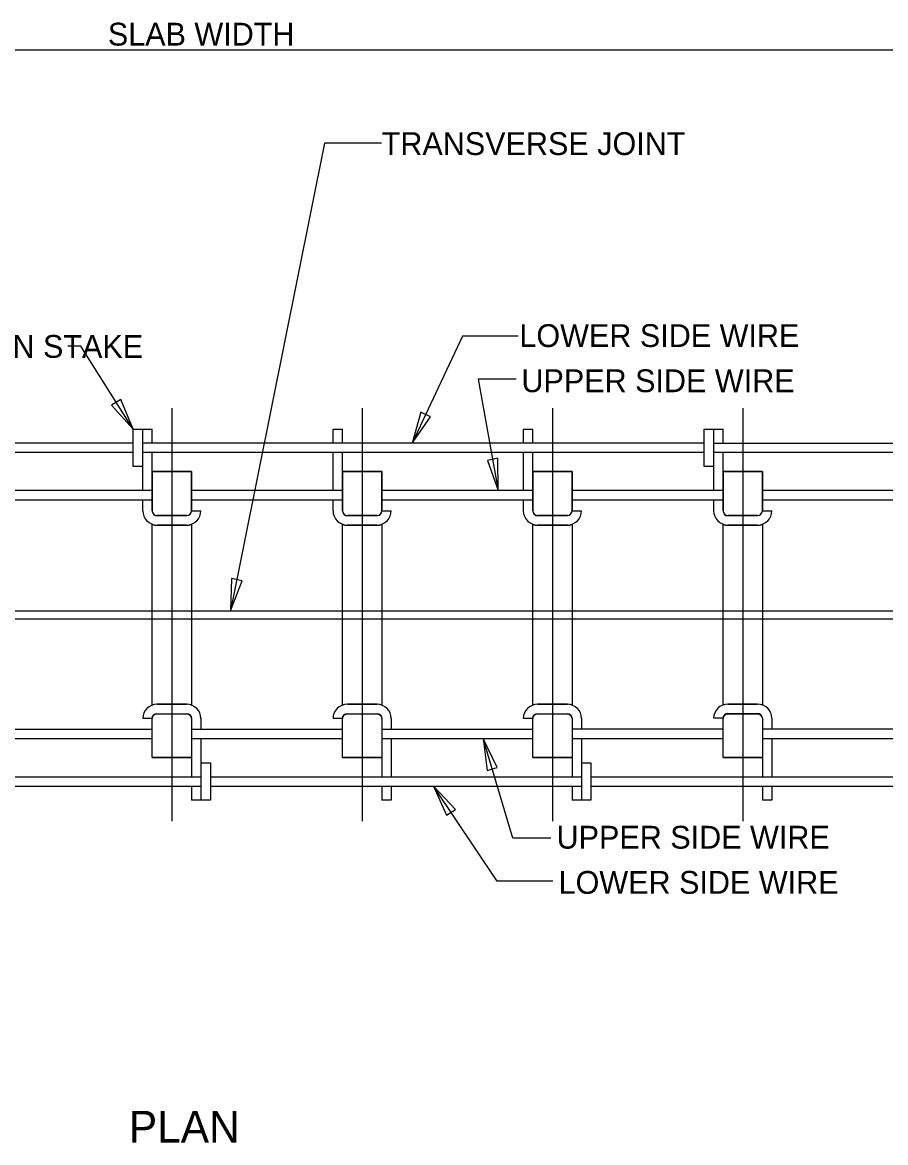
# Model space of a CAD drawing. Extents: x 1.6 to 15.3, y 0.6 to 10.2.
# Drawn here: x 7.663 to 11.065, y 5.59 to 10.005 of the extents above; entities that cross this region are included whole.
import ezdxf

# ---------------------------------------------------------------- set-up
doc = ezdxf.new("R2010")
doc.units = 0
for name, color, linetype in [('SD_P_Center Lines', 7, 'Continuous'), ('SD_P_Dimension Lines', 7, 'Continuous'), ('SD_P_Dimension Text', 7, 'Continuous'), ('SD_P_Prop Object Lines', 7, 'Continuous'), ('SD_P_Shading', 7, 'Continuous'), ('SD_P_Subtitles', 7, 'Continuous'), ('SD_X_Exist Hidden Lines', 7, 'Continuous'), ('SD_X_Exist Object Lines', 7, 'Continuous')]:
    doc.layers.add(name, color=color, linetype=linetype)

msp = doc.modelspace()

# ---------------------------------------------------------------- linework, layer by layer
at = {"layer": 'SD_P_Center Lines'}
for p, q in [((8.252, 8.485), (8.252, 6.857)), ((9.002, 8.485), (9.002, 6.857)), ((9.752, 8.485), (9.752, 6.857)), ((10.502, 8.485), (10.502, 6.857))]:
    msp.add_line(p, q, dxfattribs=at)
at = {"layer": 'SD_P_Dimension Lines'}
for p, q in [((2.381, 9.897), (14.124, 9.897)), ((8.854, 9.529), (8.484, 7.686)), ((9.078, 9.529), (8.854, 9.529)), ((9.398, 8.769), (9.2, 8.347)), ((9.617, 8.769), (9.398, 8.769)), ((7.893, 8.729), (7.843, 8.729)), ((8.1, 8.402), (7.893, 8.729)), ((9.609, 8.599), (9.459, 8.599)), ((9.459, 8.599), (9.539, 8.16)), ((8.051, 8.519), (8.015, 8.496)), ((8.015, 8.496), (8.1, 8.402)), ((8.1, 8.402), (8.051, 8.519)), ((9.234, 8.469), (9.2, 8.347)), ((9.2, 8.347), (9.272, 8.451)), ((9.272, 8.451), (9.234, 8.469)), ((9.537, 8.287), (9.496, 8.279)), ((9.496, 8.279), (9.539, 8.16)), ((9.539, 8.16), (9.537, 8.287)), ((8.488, 7.813), (8.484, 7.686)), ((8.484, 7.686), (8.529, 7.804)), ((8.529, 7.804), (8.488, 7.813)), ((9.596, 6.79), (9.479, 7.182)), ((9.535, 7.068), (9.479, 7.182)), ((9.479, 7.182), (9.495, 7.056)), ((9.495, 7.056), (9.535, 7.068)), ((9.535, 6.62), (9.283, 6.995)), ((9.37, 6.903), (9.283, 6.995)), ((9.283, 6.995), (9.335, 6.88)), ((9.335, 6.88), (9.37, 6.903)), ((9.746, 6.79), (9.596, 6.79)), ((9.754, 6.62), (9.535, 6.62))]:
    msp.add_line(p, q, dxfattribs=at)
at = {"layer": 'SD_P_Prop Object Lines'}
for p, q in [((8.33, 8.235), (8.175, 8.235)), ((8.175, 8.08), (8.175, 8.235)), ((8.33, 8.235), (8.33, 8.08)), ((9.08, 8.235), (8.925, 8.235)), ((8.925, 8.08), (8.925, 8.235)), ((9.08, 8.235), (9.08, 8.08)), ((9.83, 8.235), (9.675, 8.235)), ((9.675, 8.08), (9.675, 8.235)), ((9.83, 8.235), (9.83, 8.08)), ((10.58, 8.235), (10.425, 8.235)), ((10.425, 8.08), (10.425, 8.235)), ((10.58, 8.235), (10.58, 8.08)), ((8.175, 7.314), (8.175, 8.027)), ((8.33, 8.027), (8.33, 7.314)), ((8.925, 7.314), (8.925, 8.027)), ((9.08, 8.027), (9.08, 7.314)), ((9.675, 7.314), (9.675, 8.027)), ((9.83, 8.027), (9.83, 7.314)), ((10.425, 7.315), (10.425, 8.027)), ((10.58, 8.027), (10.58, 7.315)), ((8.175, 7.107), (8.175, 7.261)), ((8.33, 7.261), (8.33, 7.107)), ((8.925, 7.107), (8.925, 7.261)), ((9.08, 7.261), (9.08, 7.107)), ((9.675, 7.107), (9.675, 7.261)), ((9.83, 7.261), (9.83, 7.107)), ((10.425, 7.108), (10.425, 7.262)), ((10.58, 7.262), (10.58, 7.108)), ((8.175, 7.107), (8.33, 7.107)), ((8.925, 7.107), (9.08, 7.107)), ((9.675, 7.107), (9.83, 7.107)), ((10.425, 7.108), (10.58, 7.108))]:
    msp.add_line(p, q, dxfattribs=at)
at = {"layer": 'SD_P_Shading'}
for p, q in [((8.33, 8.234), (8.175, 8.234)), ((8.33, 8.08), (8.33, 8.234)), ((9.08, 8.234), (8.925, 8.234)), ((9.08, 8.08), (9.08, 8.234)), ((9.83, 8.234), (9.675, 8.234)), ((9.83, 8.08), (9.83, 8.234)), ((10.58, 8.234), (10.425, 8.234)), ((10.58, 8.08), (10.58, 8.234)), ((8.175, 7.318), (8.175, 8.026)), ((8.33, 8.026), (8.33, 7.318)), ((8.925, 7.318), (8.925, 8.026)), ((9.08, 8.026), (9.08, 7.318)), ((9.675, 7.318), (9.675, 8.026)), ((9.83, 8.026), (9.83, 7.318)), ((10.425, 7.318), (10.425, 8.026)), ((10.58, 8.026), (10.58, 7.318)), ((8.175, 7.107), (8.175, 7.261)), ((8.925, 7.107), (8.925, 7.261)), ((9.675, 7.107), (9.675, 7.261)), ((10.425, 7.107), (10.425, 7.261)), ((8.33, 7.107), (8.175, 7.107)), ((9.08, 7.107), (8.925, 7.107)), ((9.83, 7.107), (9.675, 7.107)), ((10.58, 7.107), (10.425, 7.107))]:
    msp.add_line(p, q, dxfattribs=at)
for points in [[(8.175, 8.234), (8.175, 8.08), (8.176, 8.073), (8.181, 8.066)], [(8.925, 8.234), (8.925, 8.08), (8.926, 8.073), (8.931, 8.066)], [(9.675, 8.234), (9.675, 8.08), (9.676, 8.073), (9.681, 8.066)], [(10.425, 8.234), (10.425, 8.08), (10.426, 8.073), (10.431, 8.066)], [(8.181, 8.066), (8.186, 8.062), (8.194, 8.061), (8.311, 8.061), (8.32, 8.063), (8.324, 8.067), (8.328, 8.072), (8.33, 8.08)], [(8.931, 8.066), (8.936, 8.062), (8.944, 8.061), (9.061, 8.061), (9.07, 8.063), (9.074, 8.067), (9.078, 8.072), (9.08, 8.08)], [(9.681, 8.066), (9.686, 8.062), (9.694, 8.061), (9.811, 8.061), (9.82, 8.063), (9.824, 8.067), (9.828, 8.072), (9.83, 8.08)], [(10.431, 8.066), (10.436, 8.062), (10.444, 8.061), (10.561, 8.061), (10.57, 8.063), (10.574, 8.067), (10.578, 8.072), (10.58, 8.08)], [(8.175, 8.026), (8.184, 8.024), (8.194, 8.023), (8.311, 8.023), (8.321, 8.024), (8.33, 8.026)], [(8.925, 8.026), (8.934, 8.024), (8.944, 8.023), (9.061, 8.023), (9.071, 8.024), (9.08, 8.026)], [(9.675, 8.026), (9.684, 8.024), (9.694, 8.023), (9.811, 8.023), (9.821, 8.024), (9.83, 8.026)], [(10.425, 8.026), (10.434, 8.024), (10.444, 8.023), (10.561, 8.023), (10.571, 8.024), (10.58, 8.026)], [(8.33, 7.318), (8.33, 7.314), (8.32, 7.317), (8.311, 7.318), (8.194, 7.318), (8.183, 7.317), (8.175, 7.314), (8.175, 7.318)], [(9.08, 7.318), (9.08, 7.314), (9.07, 7.317), (9.061, 7.318), (8.944, 7.318), (8.933, 7.317), (8.925, 7.314), (8.925, 7.318)], [(9.83, 7.318), (9.83, 7.314), (9.82, 7.317), (9.811, 7.318), (9.694, 7.318), (9.683, 7.317), (9.675, 7.314), (9.675, 7.318)], [(10.58, 7.318), (10.58, 7.314), (10.57, 7.317), (10.561, 7.318), (10.444, 7.318), (10.433, 7.317), (10.425, 7.314), (10.425, 7.318)], [(8.175, 7.261), (8.176, 7.269), (8.18, 7.274), (8.185, 7.278), (8.194, 7.28), (8.311, 7.28), (8.318, 7.278), (8.324, 7.275)], [(8.324, 7.275), (8.328, 7.268), (8.33, 7.261), (8.33, 7.107)], [(8.925, 7.261), (8.926, 7.269), (8.93, 7.274), (8.935, 7.278), (8.944, 7.28), (9.061, 7.28), (9.068, 7.278), (9.074, 7.275)], [(9.074, 7.275), (9.078, 7.268), (9.08, 7.261), (9.08, 7.107)], [(9.675, 7.261), (9.676, 7.269), (9.68, 7.274), (9.685, 7.278), (9.694, 7.28), (9.811, 7.28), (9.818, 7.278), (9.824, 7.275)], [(9.824, 7.275), (9.828, 7.268), (9.83, 7.261), (9.83, 7.107)], [(10.425, 7.261), (10.426, 7.269), (10.43, 7.274), (10.435, 7.278), (10.444, 7.28), (10.561, 7.28), (10.568, 7.278), (10.574, 7.275)], [(10.574, 7.275), (10.578, 7.268), (10.58, 7.261), (10.58, 7.107)]]:
    msp.add_lwpolyline(points, dxfattribs=at)
at = {"layer": 'SD_X_Exist Hidden Lines'}
for p, q in [((2.381, 7.686), (14.124, 7.686)), ((2.381, 7.654), (14.124, 7.654))]:
    msp.add_line(p, q, dxfattribs=at)
at = {"layer": 'SD_X_Exist Object Lines'}
for p, q in [((8.1, 8.402), (8.138, 8.402)), ((8.1, 8.255), (8.1, 8.402)), ((8.138, 8.31), (8.138, 8.402)), ((8.138, 8.402), (8.175, 8.402)), ((8.175, 8.347), (8.175, 8.402)), ((8.888, 8.347), (8.888, 8.402)), ((8.888, 8.402), (8.925, 8.402)), ((8.925, 8.347), (8.925, 8.402)), ((9.638, 8.347), (9.638, 8.402)), ((9.638, 8.402), (9.675, 8.402)), ((9.675, 8.347), (9.675, 8.402)), ((10.35, 8.402), (10.388, 8.402)), ((10.35, 8.255), (10.35, 8.402)), ((10.388, 8.347), (10.388, 8.402)), ((10.388, 8.402), (10.425, 8.402)), ((10.425, 8.347), (10.425, 8.402)), ((8.1, 8.347), (5.888, 8.347)), ((10.35, 8.347), (8.138, 8.347)), ((10.388, 8.16), (10.388, 8.347)), ((10.388, 8.347), (12.6, 8.345)), ((8.1, 8.31), (5.888, 8.31)), ((8.138, 8.16), (8.138, 8.31)), ((10.35, 8.31), (8.138, 8.31)), ((8.175, 8.235), (8.175, 8.31)), ((8.888, 8.16), (8.888, 8.31)), ((8.925, 8.08), (8.925, 8.31)), ((9.638, 8.16), (9.638, 8.31)), ((9.675, 8.235), (9.675, 8.31)), ((12.6, 8.308), (10.388, 8.31)), ((10.425, 8.08), (10.425, 8.31)), ((8.138, 8.255), (8.1, 8.255)), ((10.388, 8.255), (10.35, 8.255)), ((8.175, 8.16), (7.58, 8.16)), ((8.925, 8.16), (8.33, 8.16)), ((9.675, 8.16), (9.08, 8.16)), ((10.425, 8.16), (9.83, 8.16)), ((11.175, 8.16), (10.58, 8.16)), ((8.175, 8.122), (7.58, 8.122)), ((8.138, 8.08), (8.138, 8.122)), ((8.925, 8.122), (8.33, 8.122)), ((8.888, 8.08), (8.888, 8.122)), ((9.675, 8.122), (9.08, 8.122)), ((9.638, 8.08), (9.638, 8.122)), ((10.425, 8.122), (9.83, 8.122)), ((10.388, 8.08), (10.388, 8.122)), ((11.175, 8.122), (10.58, 8.122)), ((8.311, 8.062), (8.194, 8.062)), ((8.33, 8.08), (8.367, 8.08)), ((9.061, 8.062), (8.944, 8.062)), ((9.08, 8.08), (9.117, 8.08)), ((9.811, 8.062), (9.694, 8.062)), ((9.83, 8.08), (9.867, 8.08)), ((10.561, 8.062), (10.444, 8.062)), ((10.58, 8.08), (10.617, 8.08)), ((8.311, 8.024), (8.194, 8.024)), ((9.061, 8.024), (8.944, 8.024)), ((9.811, 8.024), (9.694, 8.024)), ((10.561, 8.024), (10.444, 8.024)), ((8.194, 7.318), (8.311, 7.318)), ((8.944, 7.318), (9.061, 7.318)), ((9.694, 7.318), (9.811, 7.318)), ((10.444, 7.318), (10.561, 7.318)), ((8.175, 7.261), (8.138, 7.261)), ((8.194, 7.28), (8.311, 7.28)), ((8.33, 7.261), (8.33, 7.032)), ((8.367, 7.262), (8.367, 7.219)), ((8.925, 7.261), (8.888, 7.261)), ((8.944, 7.28), (9.061, 7.28)), ((9.117, 7.262), (9.117, 7.219)), ((9.675, 7.261), (9.638, 7.261)), ((9.694, 7.28), (9.811, 7.28)), ((9.83, 7.261), (9.83, 7.032)), ((9.867, 7.262), (9.867, 7.219)), ((10.425, 7.262), (10.388, 7.262)), ((10.444, 7.281), (10.561, 7.281)), ((10.617, 7.263), (10.617, 7.22)), ((7.58, 7.219), (8.175, 7.219)), ((8.33, 7.219), (8.925, 7.219)), ((9.08, 7.219), (9.675, 7.219)), ((9.83, 7.22), (10.425, 7.22)), ((10.58, 7.22), (11.175, 7.22)), ((7.58, 7.182), (8.175, 7.182)), ((8.33, 7.182), (8.925, 7.182)), ((8.367, 7.182), (8.367, 7.032)), ((9.08, 7.182), (9.675, 7.182)), ((9.117, 7.182), (9.117, 7.032)), ((9.83, 7.182), (10.425, 7.182)), ((9.867, 7.182), (9.867, 7.032)), ((10.58, 7.182), (11.175, 7.182)), ((10.617, 7.182), (10.617, 7.032)), ((8.367, 7.086), (8.404, 7.086)), ((8.404, 7.086), (8.404, 6.94)), ((9.08, 7.107), (9.08, 7.032)), ((9.867, 7.087), (9.904, 7.087)), ((9.904, 7.087), (9.904, 6.94)), ((10.58, 7.108), (10.58, 7.032)), ((6.904, 7.032), (8.367, 7.032)), ((8.367, 7.032), (8.367, 6.94)), ((8.404, 7.032), (9.867, 7.032)), ((9.867, 7.032), (9.867, 6.94)), ((9.904, 7.032), (11.367, 7.032)), ((6.904, 6.994), (8.367, 6.994)), ((8.33, 6.994), (8.33, 6.94)), ((8.367, 6.994), (8.367, 6.94)), ((8.404, 6.995), (9.867, 6.995)), ((9.08, 6.994), (9.08, 6.94)), ((9.117, 6.995), (9.117, 6.94)), ((9.83, 6.994), (9.83, 6.94)), ((9.867, 6.994), (9.867, 6.94)), ((9.904, 6.995), (11.367, 6.995)), ((10.58, 6.995), (10.58, 6.94)), ((10.617, 6.995), (10.617, 6.94)), ((8.367, 6.94), (8.33, 6.94)), ((8.404, 6.94), (8.367, 6.94)), ((9.117, 6.94), (9.08, 6.94)), ((9.867, 6.94), (9.83, 6.94)), ((9.904, 6.94), (9.867, 6.94)), ((10.617, 6.94), (10.58, 6.94))]:
    msp.add_line(p, q, dxfattribs=at)
for centre, radius, start, end in [((8.19375, 8.08025), 0.05625, 180, 270), ((8.19375, 8.08025), 0.01875, 180, 270), ((8.31075, 8.08025), 0.01875, 270, 0), ((8.31075, 8.08025), 0.05625, 270, 0), ((8.94375, 8.08025), 0.05625, 180, 270), ((8.94375, 8.08025), 0.01875, 180, 270), ((9.06075, 8.08025), 0.01875, 270, 0), ((9.06075, 8.08025), 0.05625, 270, 0), ((9.69375, 8.08025), 0.05625, 180, 270), ((9.69375, 8.08025), 0.01875, 180, 270), ((9.81075, 8.08025), 0.01875, 270, 0), ((9.81075, 8.08025), 0.05625, 270, 0), ((10.44375, 8.08025), 0.05625, 180, 270), ((10.44375, 8.08025), 0.01875, 180, 270), ((10.56075, 8.08025), 0.01875, 270, 0), ((10.56075, 8.08025), 0.05625, 270, 0), ((8.19375, 7.26125), 0.05625, 90, 180), ((8.31075, 7.26125), 0.05625, 360, 90), ((8.94375, 7.26125), 0.05625, 90, 180), ((9.06075, 7.26125), 0.05625, 360, 90), ((9.69375, 7.26125), 0.05625, 90, 180), ((9.81075, 7.26125), 0.05625, 360, 90), ((10.44375, 7.262), 0.05625, 90, 180), ((10.56075, 7.262), 0.05625, 360, 90), ((8.19375, 7.26125), 0.01875, 90, 180), ((8.31075, 7.26125), 0.01875, 360, 90), ((8.94375, 7.26125), 0.01875, 90, 180), ((9.06075, 7.26125), 0.01875, 360, 90), ((9.69375, 7.26125), 0.01875, 90, 180), ((9.81075, 7.26125), 0.01875, 360, 90), ((10.44375, 7.262), 0.01875, 90, 180), ((10.56075, 7.262), 0.01875, 360, 90)]:
    msp.add_arc(centre, radius, start, end, dxfattribs=at)

# ---------------------------------------------------------------- texts
at = {"layer": 'SD_P_Dimension Text'}
for s, p in [('SLAB WIDTH', (8.00002, 9.914)), ('TRANSVERSE JOINT', (9.07944, 9.48248)), ('LOWER SIDE WIRE', (9.62209, 8.72568)), ('INSTALLATION STAKE', (6.85511, 8.683)), ('UPPER SIDE WIRE', (9.63003, 8.54768)), ('UPPER SIDE WIRE', (9.76868, 6.7482)), ('LOWER SIDE WIRE', (9.77659, 6.5702))]:
    msp.add_text(s, height=0.09, dxfattribs=at).set_placement(p)
at = {"layer": 'SD_P_Subtitles'}
msp.add_text('PLAN', height=0.125, dxfattribs=at).set_placement((8.08302, 5.5895))

doc.saveas('drawing.dxf')
